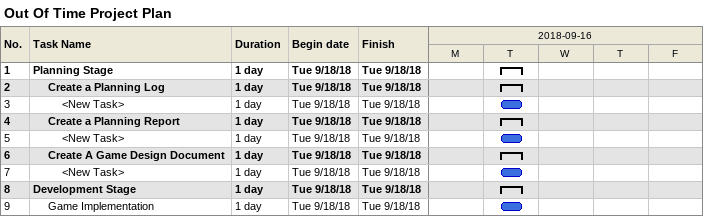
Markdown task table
Out Of Time Project Plan

| ID | Level | Task | Duration | Start | Finish |
|---|---|---|---|---|---|
| 1 | 1 | **Planning Stage** | 1d | 2018-09-18 | 2018-09-18 |
| 2 | 2 | **Create a Planning Log** | 1d | 2018-09-18 | 2018-09-18 |
| 3 | 3 | <New Task> | 1d | 2018-09-18 | 2018-09-18 |
| 4 | 2 | **Create a Planning Report** | 1d | 2018-09-18 | 2018-09-18 |
| 5 | 3 | <New Task> | 1d | 2018-09-18 | 2018-09-18 |
| 6 | 2 | **Create A Game Design Document** | 1d | 2018-09-18 | 2018-09-18 |
| 7 | 3 | <New Task> | 1d | 2018-09-18 | 2018-09-18 |
| 8 | 1 | **Development Stage** | 1d | 2018-09-18 | 2018-09-18 |
| 9 | 2 | Game Implementation | 1d | 2018-09-18 | 2018-09-18 |
